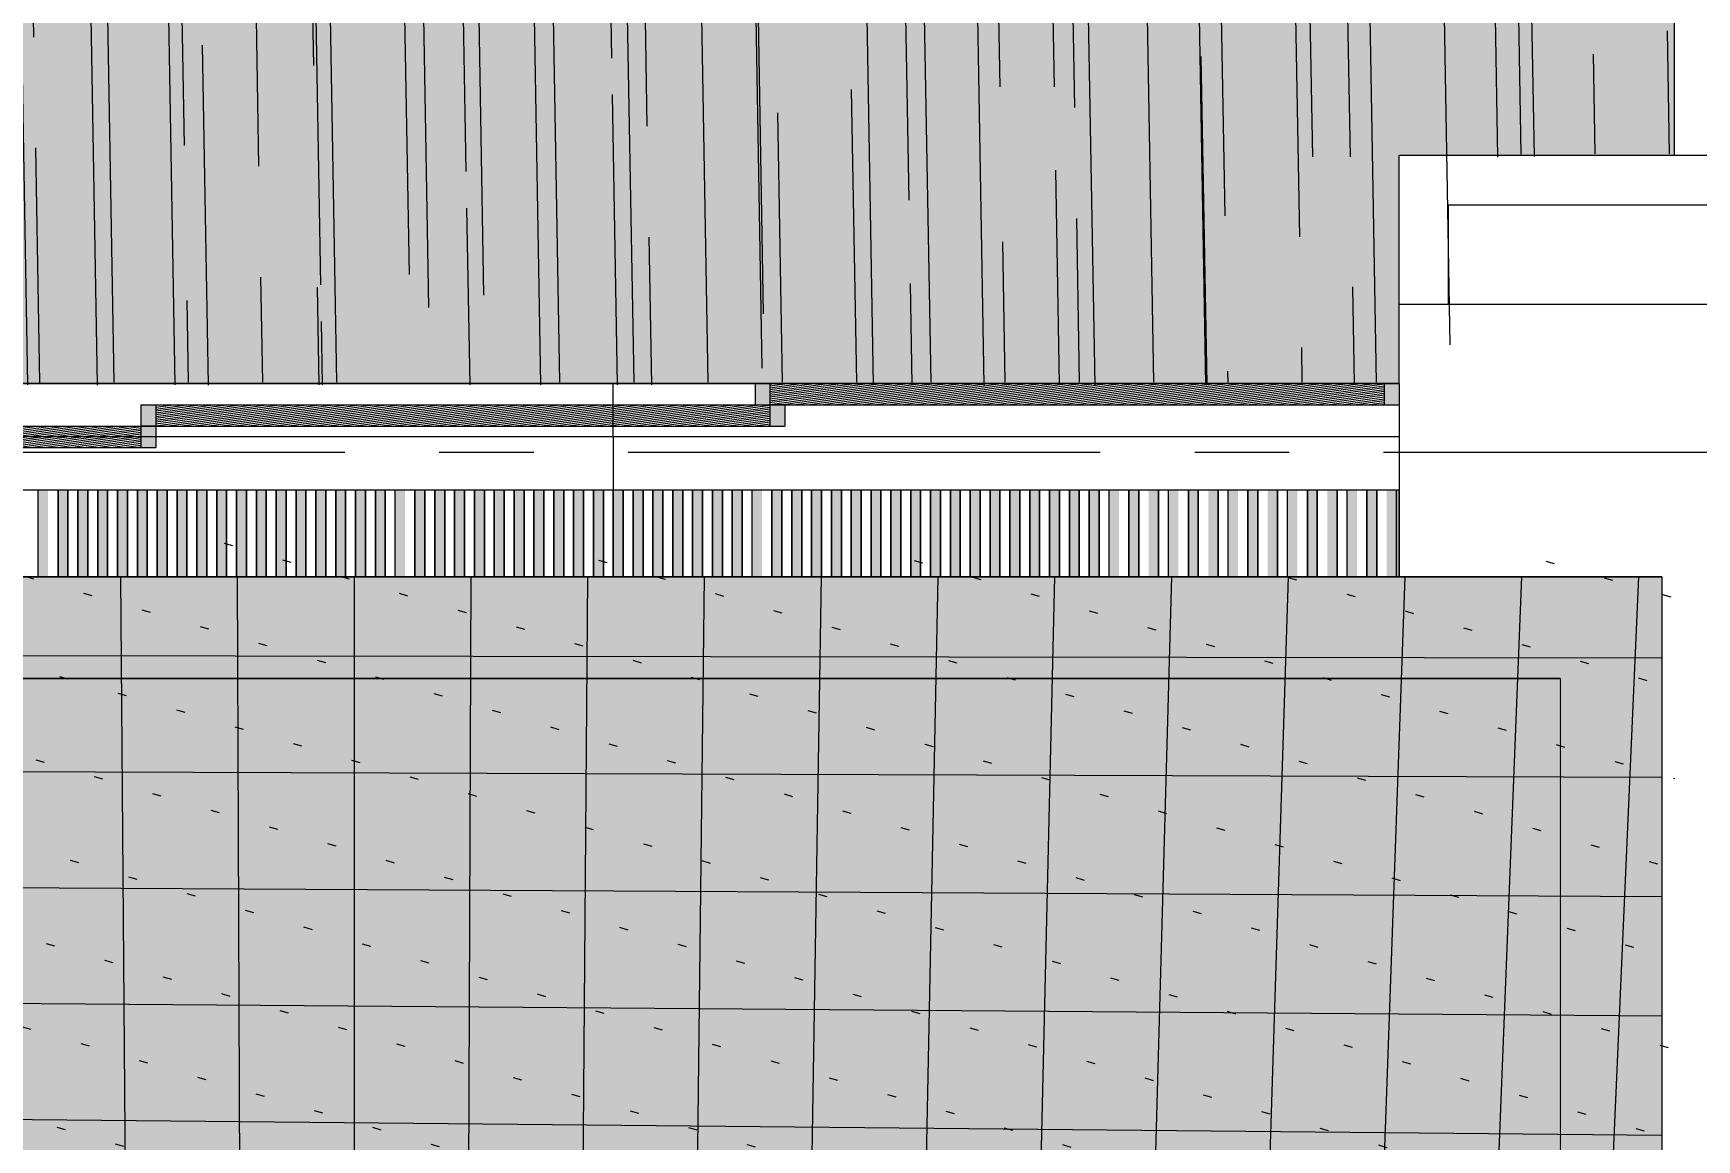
# Model space of a CAD drawing. Header units: millimetres. Extents: x 0 to 1313252738, y -131 to 560100888.
# Drawn here: x 1312633369 to 1312636725, y 559960335 to 559962567 of the extents above; entities that cross this region are included whole.
import ezdxf

# ---------------------------------------------------------------- set-up
doc = ezdxf.new("R2010")
doc.units = ezdxf.units.MM
doc.linetypes.add('CENTERX2', pattern=[101.60000000000001, 63.5, -12.7, 12.7, -12.7])
doc.layers.get('0').update_dxf_attribs({"lineweight": 0})
for name, color, linetype, lineweight in [('001通り芯', 6, 'CENTERX2', 0), ('003間仕切り', 7, 'Continuous', 13), ('004寸法', 7, 'Continuous', 0), ('005床材(石)', 7, 'Continuous', 0), ('009床', 7, 'Continuous', 5), ('グレーチング', 7, 'Continuous', 0), ('建具', 7, 'Continuous', 0), ('棚(木)', 7, 'Continuous', 0), ('石ベンチ', 7, 'Continuous', 13), ('石風呂', 7, 'Continuous', 13)]:
    doc.layers.add(name, color=color, linetype=linetype, lineweight=lineweight)
doc.styles.add('onnjuku', font='arial.ttf')
doc.dimstyles.new('onnjuku', dxfattribs={"dimtxt": 100, "dimasz": 30, "dimexe": 1.25, "dimexo": 0.625, "dimtad": 1, "dimdec": 0, "dimtxsty": 'onnjuku', "dimblk": 'DOT', "dimcen": 2.5, "dimadec": 0, "dimazin": 0, "dimtfac": 1, "dimtdec": 0, "dimtmove": 0, "dimatfit": 3, "dimfxl": 500, "dimfxlon": 1, "dimarcsym": 0})

# ---------------------------------------------------------------- blocks, each defined once
blk = doc.blocks.new('_Dot')
at = {"color": 0, "linetype": 'ByBlock', "lineweight": -2}
blk.add_line((-0.5, 0), (-1, 0), dxfattribs=at)
at = {"color": 0, "linetype": 'ByBlock', "const_width": 0.5}
blk.add_lwpolyline([(-0.25, 0, 1), (0.25, 0, 1)], format="xyb", close=True, dxfattribs=at)
blk = doc.blocks.new('*D195')
at = {"layer": '004寸法', "color": 0, "lineweight": -2, "transparency": 16777216}
for p, q in [((1312636449.219367, 559960049.7653688), (1312636449.219367, 559959548.5153688)), ((1312636654.219367, 559960049.7653688), (1312636654.219367, 559959548.5153688)), ((1312636479.219366, 559959549.7653687), (1312636624.219367, 559959549.7653687)), ((1312636654.219367, 559959549.7653687), (1312636908.866365, 559959549.7653687))]:
    blk.add_line(p, q, dxfattribs=at)
at = {"layer": 'Defpoints', "color": 0, "transparency": 16777216}
for p in [(1312636449.219367, 559961265.4688315), (1312636654.219367, 559961265.4688315), (1312636654.219367, 559959549.7653687)]:
    blk.add_point(p, dxfattribs=at)
at = {"layer": '004寸法', "color": 0, "lineweight": -2, "transparency": 16777216, "xscale": 30, "yscale": 30, "zscale": 30, "rotation": 180}
blk.add_blockref('_Dot', (1312636449.219367, 559959549.7653687), dxfattribs=at)
at = {"layer": '004寸法', "color": 0, "lineweight": -2, "transparency": 16777216, "xscale": 30, "yscale": 30, "zscale": 30}
blk.add_blockref('_Dot', (1312636654.219367, 559959549.7653687), dxfattribs=at)
at = {"layer": '004寸法', "color": 0, "transparency": 16777216, "insert": (1312636796.542866, 559959601.4476675), "char_height": 100, "attachment_point": 5, "style": 'onnjuku'}
blk.add_mtext('205', dxfattribs=at)

msp = doc.modelspace()

# ---------------------------------------------------------------- hatches: boundary and pattern name
at = {"layer": '005床材(石)', "true_color": 0x4a4a4a, "transparency": 33554597}
h = msp.add_hatch(color=251, dxfattribs=at)
h.dxf.hatch_style = 1
h.paths.add_polyline_path([(1312636654.219367, 559961470.4688315), (1312636654.219367, 559958640.4688315), (1312631379.219367, 559958640.4688315), (1312631379.219367, 559961470.4688367), (1312636124.219367, 559961470.4688367)])
h.paths.add_polyline_path([(1312636449.219367, 559961265.4688315), (1312631584.219367, 559961265.4688315), (1312631584.219367, 559958845.4688315), (1312636449.219367, 559958845.4688315), (1312636449.219367, 559959870.4688315), (1312636349.219367, 559959870.4688315), (1312636349.219367, 559960240.4688315), (1312636449.219367, 559960240.4688315)], flags=16)
at = {"layer": '005床材(石)', "true_color": 0x636466}
h = msp.add_hatch(dxfattribs=at)
h.set_pattern_fill('ACAD_ISO07W100', color=251, scale=35, angle=163.9999999999999)
h.set_pattern_definition([(163.9999999999999, (66041.64430975914, -90666.09952783585), (-48.23653726797494, -168.2207967892057), [17.49999999999998, -104.9999999999999])])
h.paths.add_polyline_path([(1312636654.219367, 559961470.4688315), (1312636654.219367, 559958640.4688315), (1312631379.219367, 559958640.4688315), (1312631379.219367, 559961470.4688367), (1312636124.219367, 559961470.4688367)])
at = {"layer": '005床材(石)'}
h = msp.add_hatch(color=8, dxfattribs=at)
h.dxf.hatch_style = 1
h.paths.add_polyline_path([(1312636654.219367, 559961470.4688315), (1312635939.21944, 559961470.4688315), (1312635939.21944, 559961470.4688061), (1312635939.21944, 559961470.4688061), (1312635579.219436, 559961470.468808), (1312635579.219436, 559961470.4688069), (1312635579.219435, 559961470.4688069), (1312635279.219432, 559961470.4688088), (1312635279.219432, 559961470.4688085), (1312635279.219432, 559961470.4688085), (1312634999.219429, 559961470.4688102), (1312634999.219429, 559961470.4688098), (1312634999.219429, 559961470.4688098), (1312634699.219425, 559961470.4688118), (1312634699.219425, 559961470.4688113), (1312634699.219425, 559961470.4688113), (1312634419.219422, 559961470.4688131), (1312634419.219422, 559961470.468813), (1312634419.219422, 559961470.468813), (1312634139.219419, 559961470.4688145), (1312634139.219419, 559961470.4688144), (1312634139.219418, 559961470.4688144), (1312633839.219415, 559961470.4688162), (1312633839.219415, 559961470.4688159), (1312633839.219415, 559961470.4688159), (1312633559.219412, 559961470.4688177), (1312633559.219412, 559961470.4688172), (1312633559.219412, 559961470.4688172), (1312633419.21941, 559961470.4688183), (1312633419.21941, 559961470.468818), (1312633419.21941, 559961470.468818), (1312633259.219408, 559961470.4688191), (1312633259.219408, 559961470.4688189), (1312633259.219408, 559961470.4688189), (1312633119.219406, 559961470.4688199), (1312633119.219406, 559961470.4688196), (1312633119.219406, 559961470.4688196), (1312632979.219405, 559961470.4688205), (1312632979.219405, 559961470.4688203), (1312632979.219405, 559961470.4688203), (1312632839.219403, 559961470.4688213), (1312632839.219403, 559961470.468821), (1312632839.219403, 559961470.468821), (1312632699.219401, 559961470.468822), (1312632699.219401, 559961470.4688216), (1312632699.219401, 559961470.4688216), (1312632539.2194, 559961470.4688228), (1312632539.2194, 559961470.4688225), (1312632539.219399, 559961470.4688225), (1312632399.219398, 559961470.4688237), (1312632399.219398, 559961470.4688232), (1312632399.219398, 559961470.4688232), (1312632259.219396, 559961470.4688243), (1312632259.219396, 559961470.468824), (1312632259.219396, 559961470.468824), (1312632119.219395, 559961470.4688252), (1312632119.219395, 559961470.4688247), (1312632119.219394, 559961470.4688247), (1312631979.219393, 559961470.4688259), (1312631979.219393, 559961470.4688253), (1312631979.219393, 559961470.4688253), (1312631819.219391, 559961470.4688271), (1312631819.219391, 559961470.4688263), (1312631819.219391, 559961470.4688263), (1312631679.219389, 559961470.4688281), (1312631679.219389, 559961470.468827), (1312631679.219389, 559961470.468827), (1312631539.219388, 559961470.4688292), (1312631539.219388, 559961470.4688277), (1312631539.219387, 559961470.4688277), (1312631519.219387, 559961470.4688281), (1312631519.219387, 559961470.4688278), (1312631519.219387, 559961470.4688278), (1312631399.219386, 559961470.4688312), (1312631399.219386, 559961470.4688284), (1312631399.219386, 559961470.4688284), (1312631379.219386, 559961470.4688315), (1312631379.219386, 559961470.4688284), (1312631379.219367, 559958640.4688315), (1312636654.219367, 559958640.4688315)], flags=17)
h.paths.add_polyline_path([(1312636654.219367, 559961470.4688315), (1312636124.219367, 559961470.4688315), (1312635939.21944, 559961470.4688315), (1312635939.21944, 559961470.4688061), (1312635939.21944, 559961470.4688061), (1312635579.219436, 559961470.468808), (1312635579.219436, 559961470.4688069), (1312635579.219435, 559961470.4688069), (1312635279.219432, 559961470.4688088), (1312635279.219432, 559961470.4688085), (1312635279.219432, 559961470.4688085), (1312634999.219429, 559961470.4688102), (1312634999.219429, 559961470.4688098), (1312634999.219429, 559961470.4688098), (1312634699.219425, 559961470.4688118), (1312634699.219425, 559961470.4688113), (1312634699.219425, 559961470.4688113), (1312634419.219422, 559961470.4688131), (1312634419.219422, 559961470.468813), (1312634419.219422, 559961470.468813), (1312634139.219419, 559961470.4688145), (1312634139.219419, 559961470.4688144), (1312634139.219418, 559961470.4688144), (1312633839.219415, 559961470.4688162), (1312633839.219415, 559961470.4688159), (1312633839.219415, 559961470.4688159), (1312633559.219412, 559961470.4688177), (1312633559.219412, 559961470.4688172), (1312633559.219412, 559961470.4688172), (1312633419.21941, 559961470.4688183), (1312633419.21941, 559961470.468818), (1312633419.21941, 559961470.468818), (1312633259.219408, 559961470.4688191), (1312633259.219408, 559961470.4688189), (1312633259.219408, 559961470.4688189), (1312633119.219406, 559961470.4688199), (1312633119.219406, 559961470.4688196), (1312633119.219406, 559961470.4688196), (1312632979.219405, 559961470.4688205), (1312632979.219405, 559961470.4688203), (1312632979.219405, 559961470.4688203), (1312632839.219403, 559961470.4688213), (1312632839.219403, 559961470.468821), (1312632839.219403, 559961470.468821), (1312632699.219401, 559961470.468822), (1312632699.219401, 559961470.4688216), (1312632699.219401, 559961470.4688216), (1312632539.2194, 559961470.4688228), (1312632539.2194, 559961470.4688225), (1312632539.219399, 559961470.4688225), (1312632399.219398, 559961470.4688237), (1312632399.219398, 559961470.4688232), (1312632399.219398, 559961470.4688232), (1312632259.219396, 559961470.4688243), (1312632259.219396, 559961470.468824), (1312632259.219396, 559961470.468824), (1312632119.219395, 559961470.4688252), (1312632119.219395, 559961470.4688247), (1312632119.219394, 559961470.4688247), (1312631979.219393, 559961470.4688259), (1312631979.219393, 559961470.4688253), (1312631979.219393, 559961470.4688253), (1312631819.219391, 559961470.4688271), (1312631819.219391, 559961470.4688263), (1312631819.219391, 559961470.4688263), (1312631679.219389, 559961470.4688281), (1312631679.219389, 559961470.468827), (1312631679.219389, 559961470.468827), (1312631539.219388, 559961470.4688292), (1312631539.219388, 559961470.4688277), (1312631539.219387, 559961470.4688277), (1312631519.219387, 559961470.4688281), (1312631519.219387, 559961470.4688278), (1312631519.219387, 559961470.4688278), (1312631399.219386, 559961470.4688312), (1312631399.219386, 559961470.4688284), (1312631399.219386, 559961470.4688284), (1312631379.219386, 559961470.4688315), (1312631379.219386, 559961470.4688286), (1312631379.219367, 559958640.4688315), (1312636654.219367, 559958640.4688315)], flags=17)
h.paths.add_polyline_path([(1312636449.219367, 559961265.4688315), (1312631584.219367, 559961265.4688315), (1312631584.219367, 559958845.4688315), (1312636449.219367, 559958845.4688315), (1312636449.219367, 559959870.4688315), (1312636349.219367, 559959870.4688315), (1312636349.219367, 559960240.4688315), (1312636449.219367, 559960240.4688315)], flags=0)
at = {"layer": '005床材(石)', "true_color": 0x636466, "transparency": 33554511}
h = msp.add_hatch(color=251, dxfattribs=at)
h.dxf.hatch_style = 1
h.paths.add_polyline_path([(1312636446.973752, 559961265.1525017), (1312631581.973752, 559961265.1525017), (1312631581.973752, 559958845.1525017), (1312636446.973752, 559958845.1525017), (1312636446.973752, 559959870.1525017), (1312636346.973752, 559959870.1525017), (1312636346.973752, 559960240.1525017), (1312636446.973752, 559960240.1525017)])
at = {"layer": '009床', "true_color": 0x8e5f01, "transparency": 33554687}
h = msp.add_hatch(dxfattribs=at)
h.set_pattern_fill('AR-RROOF', color=46, scale=8.799999999999997, angle=91)
h.set_pattern_definition([(90.99999999999993, (66041.64430975914, -90666.09952783585), (-232.0680729724521, 487.7681431201229), [3352.8, -447.0399999999998, 1117.6, -223.5199999999999]), (90.99999999999993, (65924.71305203893, -90370.81368620688), (-293.3353606855426, -228.6742361308824), [670.5599999999998, -73.76159999999999, 1341.12, -167.64]), (90.99999999999993, (65849.73076551755, -90557.67236702902), (-170.0205928819892, 1159.513331006857), [1788.159999999999, -312.928, 894.0799999999997, -223.5199999999999])])
h.paths.add_polyline_path([(1312636679.219367, 559965221.9688315), (1312629304.219367, 559965221.9688315), (1312629304.219367, 559962320.4688367), (1312629779.219367, 559962320.4688367), (1312629779.219367, 559962086.9688315), (1312629779.219367, 559961860.468834), (1312632951.719367, 559961860.468834), (1312634825.219367, 559961860.468834), (1312634825.219367, 559961860.4688367), (1312634855.219367, 559961860.4688367), (1312636124.219367, 559961860.4688367), (1312636124.219367, 559962320.4688315), (1312636679.219367, 559962320.4688315)])
at = {"layer": 'グレーチング', "true_color": 0x939598}
h = msp.add_hatch(color=252, dxfattribs=at)
h.dxf.hatch_style = 1
h.paths.add_polyline_path([(1312633399.21941, 559961645.4688182), (1312633379.21941, 559961645.4688182), (1312633379.21941, 559961470.4688182), (1312633399.21941, 559961470.4688182)])
h.paths.add_polyline_path([(1312633439.21941, 559961645.4688182), (1312633419.21941, 559961645.4688182), (1312633419.21941, 559961470.4688182), (1312633439.21941, 559961470.4688182)])
h.paths.add_polyline_path([(1312633479.219411, 559961645.468818), (1312633459.219411, 559961645.468818), (1312633459.219411, 559961470.4688182), (1312633479.21941, 559961470.4688182)])
h.paths.add_polyline_path([(1312633519.219411, 559961645.468818), (1312633499.219411, 559961645.468818), (1312633499.219411, 559961470.4688182), (1312633519.219411, 559961470.4688182)])
h.paths.add_polyline_path([(1312633559.219412, 559961645.468818), (1312633539.219411, 559961645.468818), (1312633539.219411, 559961470.4688182), (1312633559.219412, 559961470.4688182)])
h.paths.add_polyline_path([(1312633599.219412, 559961645.468818), (1312633579.219412, 559961645.468818), (1312633579.219412, 559961470.4688182), (1312633599.219412, 559961470.4688182)])
h.paths.add_polyline_path([(1312633639.219413, 559961645.4688178), (1312633619.219412, 559961645.4688178), (1312633619.219412, 559961470.4688182), (1312633639.219412, 559961470.4688182)])
h.paths.add_polyline_path([(1312633679.219413, 559961645.4688178), (1312633659.219413, 559961645.4688178), (1312633659.219413, 559961470.4688182), (1312633679.219413, 559961470.4688182)])
h.paths.add_polyline_path([(1312633719.219413, 559961645.4688178), (1312633699.219413, 559961645.4688178), (1312633699.219413, 559961470.4688182), (1312633719.219413, 559961470.4688182)])
h.paths.add_polyline_path([(1312633759.219414, 559961645.4688178), (1312633739.219414, 559961645.4688178), (1312633739.219414, 559961470.4688182), (1312633759.219414, 559961470.4688182)])
h.paths.add_polyline_path([(1312633799.219415, 559961645.4688178), (1312633779.219414, 559961645.4688178), (1312633779.219414, 559961470.4688182), (1312633799.219414, 559961470.4688182)])
h.paths.add_polyline_path([(1312633839.219415, 559961645.4688178), (1312633819.219415, 559961645.4688178), (1312633819.219415, 559961470.4688182), (1312633839.219415, 559961470.4688182)])
h.paths.add_polyline_path([(1312633879.219415, 559961645.4688178), (1312633859.219415, 559961645.4688178), (1312633859.219415, 559961470.4688182), (1312633879.219415, 559961470.4688182)])
h.paths.add_polyline_path([(1312633919.219416, 559961645.4688177), (1312633899.219416, 559961645.4688177), (1312633899.219416, 559961470.4688182), (1312633919.219416, 559961470.4688182)])
h.paths.add_polyline_path([(1312633959.219416, 559961645.4688177), (1312633939.219416, 559961645.4688177), (1312633939.219416, 559961470.4688182), (1312633959.219416, 559961470.4688182)])
h.paths.add_polyline_path([(1312633999.219417, 559961645.4688177), (1312633979.219417, 559961645.4688177), (1312633979.219416, 559961470.4688182), (1312633999.219417, 559961470.4688182)])
h.paths.add_polyline_path([(1312634039.219418, 559961645.4688177), (1312634019.219417, 559961645.4688177), (1312634019.219417, 559961470.4688182), (1312634039.219417, 559961470.4688182)])
h.paths.add_polyline_path([(1312634079.219418, 559961645.4688176), (1312634059.219418, 559961645.4688176), (1312634059.219418, 559961470.4688182), (1312634079.219417, 559961470.4688182)])
h = msp.add_hatch(color=252, dxfattribs=at)
h.dxf.hatch_style = 1
h.paths.add_polyline_path([(1312634119.219418, 559961645.4688145), (1312634099.219418, 559961645.4688145), (1312634099.219418, 559961470.4688145), (1312634119.219418, 559961470.4688145)])
h.paths.add_polyline_path([(1312634159.219419, 559961645.4688145), (1312634139.219419, 559961645.4688145), (1312634139.219418, 559961470.4688145), (1312634159.219419, 559961470.4688145)])
h.paths.add_polyline_path([(1312634199.219419, 559961645.4688144), (1312634179.219419, 559961645.4688144), (1312634179.219419, 559961470.4688145), (1312634199.219419, 559961470.4688145)])
h.paths.add_polyline_path([(1312634239.21942, 559961645.4688144), (1312634219.21942, 559961645.4688144), (1312634219.21942, 559961470.4688145), (1312634239.21942, 559961470.4688145)])
h.paths.add_polyline_path([(1312634279.21942, 559961645.4688144), (1312634259.21942, 559961645.4688144), (1312634259.21942, 559961470.4688145), (1312634279.21942, 559961470.4688145)])
h.paths.add_polyline_path([(1312634319.219421, 559961645.4688144), (1312634299.219421, 559961645.4688144), (1312634299.219421, 559961470.4688145), (1312634319.21942, 559961470.4688145)])
h.paths.add_polyline_path([(1312634359.219421, 559961645.4688141), (1312634339.219421, 559961645.4688141), (1312634339.219421, 559961470.4688145), (1312634359.219421, 559961470.4688145)])
h.paths.add_polyline_path([(1312634399.219422, 559961645.4688141), (1312634379.219421, 559961645.4688141), (1312634379.219421, 559961470.4688145), (1312634399.219422, 559961470.4688145)])
h.paths.add_polyline_path([(1312634439.219422, 559961645.4688141), (1312634419.219422, 559961645.4688141), (1312634419.219422, 559961470.4688145), (1312634439.219422, 559961470.4688145)])
h.paths.add_polyline_path([(1312634479.219423, 559961645.4688141), (1312634459.219422, 559961645.4688141), (1312634459.219422, 559961470.4688145), (1312634479.219422, 559961470.4688145)])
h.paths.add_polyline_path([(1312634519.219423, 559961645.4688141), (1312634499.219423, 559961645.4688141), (1312634499.219423, 559961470.4688145), (1312634519.219423, 559961470.4688145)])
h.paths.add_polyline_path([(1312634559.219423, 559961645.4688141), (1312634539.219423, 559961645.4688141), (1312634539.219423, 559961470.4688145), (1312634559.219423, 559961470.4688145)])
h.paths.add_polyline_path([(1312634599.219424, 559961645.4688141), (1312634579.219424, 559961645.4688141), (1312634579.219424, 559961470.4688145), (1312634599.219424, 559961470.4688145)])
h.paths.add_polyline_path([(1312634639.219425, 559961645.468814), (1312634619.219424, 559961645.468814), (1312634619.219424, 559961470.4688145), (1312634639.219424, 559961470.4688145)])
h.paths.add_polyline_path([(1312634679.219425, 559961645.468814), (1312634659.219425, 559961645.468814), (1312634659.219425, 559961470.4688145), (1312634679.219425, 559961470.4688145)])
h.paths.add_polyline_path([(1312634719.219426, 559961645.468814), (1312634699.219425, 559961645.468814), (1312634699.219425, 559961470.4688145), (1312634719.219425, 559961470.4688145)])
h.paths.add_polyline_path([(1312634759.219426, 559961645.468814), (1312634739.219426, 559961645.468814), (1312634739.219426, 559961470.4688145), (1312634759.219426, 559961470.4688145)])
h.paths.add_polyline_path([(1312634799.219426, 559961645.4688138), (1312634779.219426, 559961645.4688138), (1312634779.219426, 559961470.4688145), (1312634799.219426, 559961470.4688145)])
h = msp.add_hatch(color=252, dxfattribs=at)
h.dxf.hatch_style = 1
h.paths.add_polyline_path([(1312634839.219427, 559961645.4688107), (1312634819.219427, 559961645.4688107), (1312634819.219427, 559961470.4688107), (1312634839.219427, 559961470.4688107)])
h = msp.add_hatch(color=252, dxfattribs=at)
h.dxf.hatch_style = 1
h.paths.add_polyline_path([(1312634879.219428, 559961645.4688107), (1312634859.219427, 559961645.4688107), (1312634859.219427, 559961470.4688107), (1312634879.219427, 559961470.4688107)])
h = msp.add_hatch(color=252, dxfattribs=at)
h.dxf.hatch_style = 1
h.paths.add_polyline_path([(1312634919.219428, 559961645.4688107), (1312634899.219428, 559961645.4688107), (1312634899.219428, 559961470.4688107), (1312634919.219427, 559961470.4688107)])
h = msp.add_hatch(color=252, dxfattribs=at)
h.dxf.hatch_style = 1
h.paths.add_polyline_path([(1312634959.219428, 559961645.4688107), (1312634939.219428, 559961645.4688107), (1312634939.219428, 559961470.4688107), (1312634959.219428, 559961470.4688107)])
h = msp.add_hatch(color=252, dxfattribs=at)
h.dxf.hatch_style = 1
h.paths.add_polyline_path([(1312634999.219429, 559961645.4688107), (1312634979.219429, 559961645.4688107), (1312634979.219429, 559961470.4688107), (1312634999.219429, 559961470.4688107)])
h = msp.add_hatch(color=252, dxfattribs=at)
h.dxf.hatch_style = 1
h.paths.add_polyline_path([(1312635039.219429, 559961645.4688107), (1312635019.219429, 559961645.4688107), (1312635019.219429, 559961470.4688107), (1312635039.219429, 559961470.4688107)])
h = msp.add_hatch(color=252, dxfattribs=at)
h.dxf.hatch_style = 1
h.paths.add_polyline_path([(1312635079.21943, 559961645.4688106), (1312635059.21943, 559961645.4688106), (1312635059.21943, 559961470.4688107), (1312635079.21943, 559961470.4688107)])
h = msp.add_hatch(color=252, dxfattribs=at)
h.dxf.hatch_style = 1
h.paths.add_polyline_path([(1312635119.21943, 559961645.4688106), (1312635099.21943, 559961645.4688106), (1312635099.21943, 559961470.4688107), (1312635119.21943, 559961470.4688107)])
h = msp.add_hatch(color=252, dxfattribs=at)
h.dxf.hatch_style = 1
h.paths.add_polyline_path([(1312635159.219431, 559961645.4688106), (1312635139.219431, 559961645.4688106), (1312635139.21943, 559961470.4688107), (1312635159.21943, 559961470.4688107)])
h = msp.add_hatch(color=252, dxfattribs=at)
h.dxf.hatch_style = 1
h.paths.add_polyline_path([(1312635199.219431, 559961645.4688103), (1312635179.219431, 559961645.4688106), (1312635179.219431, 559961470.4688107), (1312635199.219431, 559961470.4688107)])
h = msp.add_hatch(color=252, dxfattribs=at)
h.dxf.hatch_style = 1
h.paths.add_polyline_path([(1312635239.219432, 559961645.4688103), (1312635219.219431, 559961645.4688103), (1312635219.219431, 559961470.4688107), (1312635239.219432, 559961470.4688107)])
h = msp.add_hatch(color=252, dxfattribs=at)
h.dxf.hatch_style = 1
h.paths.add_polyline_path([(1312635279.219432, 559961645.4688103), (1312635259.219432, 559961645.4688103), (1312635259.219432, 559961470.4688107), (1312635279.219432, 559961470.4688107)])
h = msp.add_hatch(color=252, dxfattribs=at)
h.dxf.hatch_style = 1
h.paths.add_polyline_path([(1312635319.219433, 559961645.4688103), (1312635299.219432, 559961645.4688103), (1312635299.219432, 559961470.4688107), (1312635319.219432, 559961470.4688107)])
h = msp.add_hatch(color=252, dxfattribs=at)
h.dxf.hatch_style = 1
h.paths.add_polyline_path([(1312635359.219433, 559961645.4688103), (1312635339.219433, 559961645.4688103), (1312635339.219433, 559961470.4688107), (1312635359.219433, 559961470.4688107)])
h = msp.add_hatch(color=252, dxfattribs=at)
h.dxf.hatch_style = 1
h.paths.add_polyline_path([(1312635399.219433, 559961645.4688103), (1312635379.219433, 559961645.4688103), (1312635379.219433, 559961470.4688107), (1312635399.219433, 559961470.4688107)])
h = msp.add_hatch(color=252, dxfattribs=at)
h.dxf.hatch_style = 1
h.paths.add_polyline_path([(1312635439.219434, 559961645.4688103), (1312635419.219434, 559961645.4688103), (1312635419.219434, 559961470.4688107), (1312635439.219434, 559961470.4688107)])
h = msp.add_hatch(color=252, dxfattribs=at)
h.dxf.hatch_style = 1
h.paths.add_polyline_path([(1312635479.219435, 559961645.4688103), (1312635459.219434, 559961645.4688103), (1312635459.219434, 559961470.4688107), (1312635479.219434, 559961470.4688107)])
h = msp.add_hatch(color=252, dxfattribs=at)
h.dxf.hatch_style = 1
h.paths.add_polyline_path([(1312635519.219435, 559961645.4688102), (1312635499.219435, 559961645.4688102), (1312635499.219435, 559961470.4688107), (1312635519.219435, 559961470.4688107)])
h = msp.add_hatch(color=252, dxfattribs=at)
h.dxf.hatch_style = 1
h.paths.add_polyline_path([(1312635559.219436, 559961645.4688071), (1312635539.219435, 559961645.4688071), (1312635539.219435, 559961470.4688071), (1312635559.219436, 559961470.4688071)])
h = msp.add_hatch(color=252, dxfattribs=at)
h.dxf.hatch_style = 1
h.paths.add_polyline_path([(1312635599.219436, 559961645.4688071), (1312635579.219436, 559961645.4688071), (1312635579.219435, 559961470.4688071), (1312635599.219436, 559961470.4688071)])
h = msp.add_hatch(color=252, dxfattribs=at)
h.dxf.hatch_style = 1
h.paths.add_polyline_path([(1312635639.219436, 559961645.4688069), (1312635619.219436, 559961645.4688069), (1312635619.219436, 559961470.4688071), (1312635639.219436, 559961470.4688071)])
h = msp.add_hatch(color=252, dxfattribs=at)
h.dxf.hatch_style = 1
h.paths.add_polyline_path([(1312635679.219437, 559961645.4688318), (1312635659.219437, 559961645.4688318), (1312635659.219437, 559961470.4688318), (1312635679.219437, 559961470.4688318)])
h = msp.add_hatch(color=252, dxfattribs=at)
h.dxf.hatch_style = 1
h.paths.add_polyline_path([(1312635719.219438, 559961645.4688318), (1312635699.219437, 559961645.4688318), (1312635699.219437, 559961470.4688318), (1312635719.219437, 559961470.4688318)])
h = msp.add_hatch(color=252, dxfattribs=at)
h.dxf.hatch_style = 1
h.paths.add_polyline_path([(1312635759.219438, 559961645.4688317), (1312635739.219438, 559961645.4688317), (1312635739.219438, 559961470.4688318), (1312635759.219438, 559961470.4688318)])
h = msp.add_hatch(color=252, dxfattribs=at)
h.dxf.hatch_style = 1
h.paths.add_polyline_path([(1312635799.219439, 559961645.4688069), (1312635779.219439, 559961645.4688069), (1312635779.219439, 559961470.4688069), (1312635799.219439, 559961470.4688069)])
h = msp.add_hatch(color=252, dxfattribs=at)
h.dxf.hatch_style = 1
h.paths.add_polyline_path([(1312635839.219439, 559961645.4688069), (1312635819.219439, 559961645.4688069), (1312635819.219439, 559961470.4688069), (1312635839.219439, 559961470.4688069)])
h = msp.add_hatch(color=252, dxfattribs=at)
h.dxf.hatch_style = 1
h.paths.add_polyline_path([(1312635879.219439, 559961645.4688066), (1312635859.219439, 559961645.4688066), (1312635859.219439, 559961470.4688069), (1312635879.219439, 559961470.4688069)])
h = msp.add_hatch(color=252, dxfattribs=at)
h.dxf.hatch_style = 1
h.paths.add_polyline_path([(1312635919.21944, 559961645.4688061), (1312635899.21944, 559961645.4688061), (1312635899.21944, 559961470.4688061), (1312635919.21944, 559961470.4688061)])
h = msp.add_hatch(color=252, dxfattribs=at)
h.dxf.hatch_style = 1
h.paths.add_polyline_path([(1312635959.219441, 559961645.4688061), (1312635939.21944, 559961645.4688061), (1312635939.21944, 559961470.4688061), (1312635959.21944, 559961470.4688061)])
h = msp.add_hatch(color=252, dxfattribs=at)
h.dxf.hatch_style = 1
h.paths.add_polyline_path([(1312635999.219441, 559961645.4688061), (1312635979.219441, 559961645.4688061), (1312635979.219441, 559961470.4688061), (1312635999.219441, 559961470.4688061)])
h = msp.add_hatch(color=252, dxfattribs=at)
h.dxf.hatch_style = 1
h.paths.add_polyline_path([(1312636039.219442, 559961645.4688315), (1312636019.219441, 559961645.4688315), (1312636019.219441, 559961470.4688315), (1312636039.219442, 559961470.4688315)])
h = msp.add_hatch(color=252, dxfattribs=at)
h.dxf.hatch_style = 1
h.paths.add_polyline_path([(1312636079.219442, 559961645.4688315), (1312636059.219442, 559961645.4688315), (1312636059.219441, 559961470.4688315), (1312636079.219442, 559961470.4688315)])
h = msp.add_hatch(color=252, dxfattribs=at)
h.dxf.hatch_style = 1
h.paths.add_polyline_path([(1312636119.219442, 559961645.4688313), (1312636099.219442, 559961645.4688313), (1312636099.219442, 559961470.4688315), (1312636119.219442, 559961470.4688315)])
at = {"layer": '建具', "true_color": 0x636466}
h = msp.add_hatch(color=251, dxfattribs=at)
h.dxf.hatch_style = 1
h.paths.add_polyline_path([(1312634855.219367, 559961860.4688367), (1312634825.219367, 559961860.4688367), (1312634825.219367, 559961817.4688367), (1312634855.219367, 559961817.4688367)])
at = {"layer": '建具', "true_color": 0x7aafdf}
h = msp.add_hatch(dxfattribs=at)
h.set_pattern_fill('ANSI31', color=143, scale=3.5, angle=163.9999999999999)
h.set_pattern_definition([(209, (101452.3923568726, -86107.21962285043), (5.387446904987415, -9.719211495586537), [])])
h.paths.add_polyline_path([(1312636094.219367, 559961860.4688367), (1312634855.219367, 559961860.4688367), (1312634855.219367, 559961817.4688367), (1312636094.219367, 559961817.4688367)])
at = {"layer": '建具', "true_color": 0x636466}
h = msp.add_hatch(color=251, dxfattribs=at)
h.dxf.hatch_style = 1
h.paths.add_polyline_path([(1312636124.219367, 559961860.4688367), (1312636094.219367, 559961860.4688367), (1312636094.219367, 559961817.4688367), (1312636124.219367, 559961817.4688367)])
h = msp.add_hatch(color=251, dxfattribs=at)
h.dxf.hatch_style = 1
h.paths.add_polyline_path([(1312633616.219367, 559961817.4688367), (1312633586.219367, 559961817.4688367), (1312633586.219367, 559961774.4688367), (1312633616.219367, 559961774.4688367)])
at = {"layer": '建具', "true_color": 0x7aafdf}
h = msp.add_hatch(dxfattribs=at)
h.set_pattern_fill('ANSI31', color=143, scale=3.5, angle=163.9999999999999)
h.set_pattern_definition([(209, (100213.3923568725, -86150.2196228504), (5.387446904987415, -9.719211495586537), [])])
h.paths.add_polyline_path([(1312634855.219367, 559961817.4688367), (1312633616.219367, 559961817.4688367), (1312633616.219367, 559961774.4688367), (1312634855.219367, 559961774.4688367)])
at = {"layer": '建具', "true_color": 0x636466}
h = msp.add_hatch(color=251, dxfattribs=at)
h.dxf.hatch_style = 1
h.paths.add_polyline_path([(1312634885.219367, 559961817.4688367), (1312634855.219367, 559961817.4688367), (1312634855.219367, 559961774.4688367), (1312634885.219367, 559961774.4688367)])
at = {"layer": '建具', "true_color": 0x7aafdf}
h = msp.add_hatch(dxfattribs=at)
h.set_pattern_fill('ANSI31', color=143, scale=3.5, angle=163.9999999999999)
h.set_pattern_definition([(209, (98944.39235687256, -86193.21962285043), (5.387446904987415, -9.719211495586537), [])])
h.paths.add_polyline_path([(1312633586.219367, 559961774.4688367), (1312632347.219367, 559961774.4688367), (1312632347.219367, 559961731.4688367), (1312633586.219367, 559961731.4688367)])
at = {"layer": '建具', "true_color": 0x636466}
h = msp.add_hatch(color=251, dxfattribs=at)
h.dxf.hatch_style = 1
h.paths.add_polyline_path([(1312633616.219367, 559961774.4688367), (1312633586.219367, 559961774.4688367), (1312633586.219367, 559961731.4688367), (1312633616.219367, 559961731.4688367)])
at = {"layer": '棚(木)', "true_color": 0xe6c6a8, "transparency": 33554556}
h = msp.add_hatch(color=9, dxfattribs=at)
h.dxf.hatch_style = 1
h.paths.add_polyline_path([(1312636679.219367, 559965221.9688315), (1312629304.219367, 559965221.9688315), (1312629304.219367, 559962320.4688367), (1312629779.219367, 559962320.4688367), (1312629779.219367, 559962086.9688315), (1312629779.219367, 559961860.468834), (1312632951.719367, 559961860.468834), (1312634825.219367, 559961860.468834), (1312634825.219367, 559961860.4688367), (1312634855.219367, 559961860.4688367), (1312636124.219367, 559961860.4688367), (1312636124.219367, 559962320.4688315), (1312636679.219367, 559962320.4688315)])
h.paths.add_polyline_path([(1312629304.219367, 559965221.9688315), (1312629204.219367, 559965221.9688315), (1312629204.219367, 559962320.4688367), (1312629304.219367, 559962320.4688367)])
at = {"layer": '石ベンチ', "true_color": 0x636466}
h = msp.add_hatch(dxfattribs=at)
h.set_pattern_fill('ANSI37', color=251, scale=72, angle=135)
h.set_pattern_definition([(180, (66041.64430975914, -90666.09952783585), (-1.42e-14, -228.6), []), (270, (66041.64430975914, -90666.09952783585), (228.6, -4.26e-14), [])])
h.paths.add_polyline_path([(1312636654.219367, 559961470.4688315), (1312636654.219367, 559958640.4688315), (1312631379.219367, 559958640.4688315), (1312631379.219367, 559961470.4688315)])

# ---------------------------------------------------------------- linework, layer by layer
at = {"layer": '001通り芯', "ltscale": 15}
msp.add_line((1312620853.115543, 559961721.9688315), (1312650053.1229, 559961721.9688315), dxfattribs=at)
at = {"layer": '003間仕切り'}
for p, q in [((1312636679.219367, 559967021.9688315), (1312636679.219367, 559962320.4688315)), ((1312636124.219367, 559961860.4688315), (1312636124.219367, 559962320.4688315)), ((1312636124.219367, 559962320.4688315), (1312636754.219367, 559962320.4688315)), ((1312636224.219367, 559962020.4688315), (1312636224.219367, 559962220.4688315)), ((1312636224.219367, 559962220.4688315), (1312636754.219367, 559962220.4688315)), ((1312636124.219367, 559962020.4688315), (1312636754.219367, 559962020.4688315)), ((1312636124.219367, 559961860.4688315), (1312629779.219367, 559961860.4688367)), ((1312636124.219367, 559961860.4688315), (1312636124.219367, 559961645.4688315)), ((1312636124.219367, 559961752.9688315), (1312629779.219367, 559961752.9688367)), ((1312636124.219367, 559961645.4688315), (1312636124.219367, 559961470.4688315)), ((1312636124.219367, 559961470.4688315), (1312636654.219367, 559961470.4688315)), ((1312636654.219367, 559961470.4688315), (1312636654.219367, 559953486.9688315)), ((1312636654.219367, 559961470.4688315), (1312636654.219367, 559956245.4688315)), ((1312636449.219367, 559961265.4688315), (1312636449.219367, 559960240.4688315))]:
    msp.add_line(p, q, dxfattribs=at)
at = {"layer": '005床材(石)'}
msp.add_lwpolyline([(1312631379.219367, 559961470.4688315), (1312636654.219367, 559961470.4688315), (1312636654.219367, 559958640.4688315), (1312631379.219367, 559958640.4688315)], close=True, dxfattribs=at)
msp.add_lwpolyline([(1312631379.219367, 559961470.4688315), (1312636654.219367, 559961470.4688315), (1312636654.219367, 559958640.4688315), (1312631379.219367, 559958640.4688315)], close=True, dxfattribs=at)
msp.add_lwpolyline([(1312636449.219367, 559959870.4688315), (1312636449.219367, 559958845.4688315), (1312631584.219367, 559958845.4688315), (1312631584.219367, 559961265.4688315), (1312636449.219367, 559961265.4688315), (1312636449.219367, 559960240.4688315)], dxfattribs=at)
at = {"layer": 'グレーチング'}
for p, q in [((1312636124.219367, 559961645.4688315), (1312629779.219367, 559961645.4688367)), ((1312633379.219409, 559961470.4688183), (1312633379.21941, 559961645.4688182)), ((1312633419.21941, 559961470.4688182), (1312633419.21941, 559961645.468818)), ((1312633419.21941, 559961645.468818), (1312633419.21941, 559961470.468818)), ((1312633419.21941, 559961470.468818), (1312633419.21941, 559961645.4688178)), ((1312633439.21941, 559961470.468818), (1312633439.21941, 559961645.4688178)), ((1312633439.21941, 559961645.4688178), (1312633439.21941, 559961470.4688178)), ((1312633459.21941, 559961470.4688178), (1312633459.219411, 559961645.4688178)), ((1312633459.219411, 559961645.4688178), (1312633459.219411, 559961470.4688178)), ((1312633479.21941, 559961470.4688178), (1312633479.219411, 559961645.4688177)), ((1312633479.219411, 559961645.4688177), (1312633479.219411, 559961470.4688177)), ((1312633499.219411, 559961470.4688177), (1312633499.219411, 559961645.4688176)), ((1312633499.219411, 559961645.4688176), (1312633499.219411, 559961470.4688176)), ((1312633519.219411, 559961470.4688176), (1312633519.219411, 559961645.4688175)), ((1312633519.219411, 559961645.4688175), (1312633519.219411, 559961470.4688175)), ((1312633539.219411, 559961470.4688175), (1312633539.219411, 559961645.4688172)), ((1312633539.219411, 559961645.4688175), (1312633539.219411, 559961470.4688175)), ((1312633539.219411, 559961645.4688172), (1312633539.219411, 559961470.4688172)), ((1312633559.219412, 559961470.4688175), (1312633559.219412, 559961645.4688172)), ((1312633559.219412, 559961645.4688172), (1312633559.219412, 559961470.4688172)), ((1312633559.219412, 559961470.4688172), (1312633559.219412, 559961645.4688172)), ((1312633579.219412, 559961470.4688172), (1312633579.219412, 559961645.4688172)), ((1312633579.219412, 559961645.4688172), (1312633579.219412, 559961470.4688172)), ((1312633599.219412, 559961470.4688172), (1312633599.219412, 559961645.4688171)), ((1312633599.219412, 559961645.4688171), (1312633599.219412, 559961470.4688171)), ((1312633619.219412, 559961470.4688171), (1312633619.219412, 559961645.4688169)), ((1312633619.219412, 559961645.4688169), (1312633619.219412, 559961470.4688169)), ((1312633639.219412, 559961470.4688169), (1312633639.219413, 559961645.4688169)), ((1312633639.219413, 559961645.4688169), (1312633639.219413, 559961470.4688169)), ((1312633659.219413, 559961470.4688169), (1312633659.219413, 559961645.4688168)), ((1312633659.219413, 559961645.4688168), (1312633659.219413, 559961470.4688168)), ((1312633679.219413, 559961470.4688168), (1312633679.219413, 559961645.4688166)), ((1312633679.219413, 559961645.4688168), (1312633679.219413, 559961470.4688168)), ((1312633679.219413, 559961645.4688166), (1312633679.219413, 559961470.4688166)), ((1312633699.219413, 559961470.4688168), (1312633699.219413, 559961645.4688166)), ((1312633699.219413, 559961645.4688166), (1312633699.219413, 559961470.4688166)), ((1312633699.219413, 559961470.4688166), (1312633699.219413, 559961645.4688165)), ((1312633719.219413, 559961470.4688166), (1312633719.219413, 559961645.4688165)), ((1312633719.219413, 559961645.4688165), (1312633719.219413, 559961470.4688165)), ((1312633739.219414, 559961470.4688165), (1312633739.219414, 559961645.4688163)), ((1312633739.219414, 559961645.4688163), (1312633739.219414, 559961470.4688163)), ((1312633759.219414, 559961470.4688163), (1312633759.219414, 559961645.4688162)), ((1312633759.219414, 559961645.4688162), (1312633759.219414, 559961470.4688162)), ((1312633779.219414, 559961470.4688162), (1312633779.219414, 559961645.4688162)), ((1312633779.219414, 559961645.4688162), (1312633779.219414, 559961470.4688162)), ((1312633799.219414, 559961470.4688162), (1312633799.219415, 559961645.468816)), ((1312633799.219415, 559961645.468816), (1312633799.219415, 559961470.468816)), ((1312633819.219415, 559961470.468816), (1312633819.219415, 559961645.4688159)), ((1312633819.219415, 559961645.468816), (1312633819.219415, 559961470.468816)), ((1312633819.219415, 559961645.4688159), (1312633819.219415, 559961470.4688159)), ((1312633839.219415, 559961470.468816), (1312633839.219415, 559961645.4688159)), ((1312633839.219415, 559961645.4688159), (1312633839.219415, 559961470.4688159)), ((1312633839.219415, 559961470.4688159), (1312633839.219415, 559961645.4688158)), ((1312633859.219415, 559961470.4688159), (1312633859.219415, 559961645.4688158)), ((1312633859.219415, 559961645.4688158), (1312633859.219415, 559961470.4688158)), ((1312633879.219415, 559961470.4688158), (1312633879.219415, 559961645.4688157)), ((1312633879.219415, 559961645.4688157), (1312633879.219415, 559961470.4688157)), ((1312633899.219415, 559961470.4688157), (1312633899.219416, 559961645.4688156)), ((1312633899.219416, 559961645.4688156), (1312633899.219416, 559961470.4688156)), ((1312633919.219416, 559961470.4688156), (1312633919.219416, 559961645.4688153)), ((1312633919.219416, 559961645.4688153), (1312633919.219416, 559961470.4688153)), ((1312633939.219416, 559961470.4688153), (1312633939.219416, 559961645.4688153)), ((1312633939.219416, 559961645.4688153), (1312633939.219416, 559961470.4688153)), ((1312633959.219416, 559961470.4688153), (1312633959.219416, 559961645.4688152)), ((1312633959.219416, 559961645.4688153), (1312633959.219416, 559961470.4688153)), ((1312633959.219416, 559961645.4688152), (1312633959.219416, 559961470.4688152)), ((1312633979.219416, 559961470.4688153), (1312633979.219417, 559961645.4688152)), ((1312633979.219417, 559961645.4688152), (1312633979.219417, 559961470.4688152)), ((1312633979.219416, 559961470.4688152), (1312633979.219417, 559961645.4688151)), ((1312633999.219417, 559961470.4688152), (1312633999.219417, 559961645.4688151)), ((1312633999.219417, 559961645.4688151), (1312633999.219417, 559961470.4688151)), ((1312634019.219417, 559961470.4688151), (1312634019.219417, 559961645.4688148)), ((1312634019.219417, 559961645.4688148), (1312634019.219417, 559961470.4688148)), ((1312634039.219417, 559961470.4688148), (1312634039.219418, 559961645.4688148)), ((1312634039.219418, 559961645.4688148), (1312634039.219418, 559961470.4688148)), ((1312634059.219417, 559961470.4688148), (1312634059.219418, 559961645.4688146)), ((1312634059.219418, 559961645.4688146), (1312634059.219418, 559961470.4688146)), ((1312634079.219417, 559961470.4688146), (1312634079.219418, 559961645.4688145)), ((1312634079.219418, 559961645.4688145), (1312634079.219418, 559961470.4688145)), ((1312634099.219418, 559961470.4688145), (1312634099.219418, 559961645.4688145)), ((1312634139.219418, 559961470.4688145), (1312634139.219419, 559961645.4688144)), ((1312634139.219419, 559961645.4688144), (1312634139.219419, 559961470.4688144)), ((1312634139.219418, 559961470.4688144), (1312634139.219419, 559961645.4688141)), ((1312634159.219419, 559961470.4688144), (1312634159.219419, 559961645.4688141)), ((1312634159.219419, 559961645.4688141), (1312634159.219419, 559961470.4688141)), ((1312634179.219419, 559961470.4688141), (1312634179.219419, 559961645.4688141)), ((1312634179.219419, 559961645.4688141), (1312634179.219419, 559961470.4688141)), ((1312634199.219419, 559961470.4688141), (1312634199.219419, 559961645.468814)), ((1312634199.219419, 559961645.468814), (1312634199.219419, 559961470.468814)), ((1312634219.219419, 559961470.468814), (1312634219.21942, 559961645.4688138)), ((1312634219.21942, 559961645.4688138), (1312634219.21942, 559961470.4688138)), ((1312634239.21942, 559961470.4688138), (1312634239.21942, 559961645.4688137)), ((1312634239.21942, 559961645.4688137), (1312634239.21942, 559961470.4688137)), ((1312634259.21942, 559961470.4688137), (1312634259.21942, 559961645.4688137)), ((1312634259.21942, 559961645.4688137), (1312634259.21942, 559961470.4688137)), ((1312634259.21942, 559961645.4688137), (1312634259.21942, 559961470.4688137)), ((1312634279.21942, 559961470.4688137), (1312634279.21942, 559961645.4688137)), ((1312634279.21942, 559961645.4688137), (1312634279.21942, 559961470.4688137)), ((1312634279.21942, 559961470.4688137), (1312634279.21942, 559961645.4688134)), ((1312634299.21942, 559961470.4688137), (1312634299.219421, 559961645.4688134)), ((1312634299.219421, 559961645.4688134), (1312634299.219421, 559961470.4688134)), ((1312634319.21942, 559961470.4688134), (1312634319.219421, 559961645.4688134)), ((1312634319.219421, 559961645.4688134), (1312634319.219421, 559961470.4688134)), ((1312634339.219421, 559961470.4688134), (1312634339.219421, 559961645.4688133)), ((1312634339.219421, 559961645.4688133), (1312634339.219421, 559961470.4688133)), ((1312634359.219421, 559961470.4688133), (1312634359.219421, 559961645.4688131)), ((1312634359.219421, 559961645.4688131), (1312634359.219421, 559961470.4688131)), ((1312634379.219421, 559961470.4688131), (1312634379.219421, 559961645.468813)), ((1312634379.219421, 559961645.468813), (1312634379.219421, 559961470.468813)), ((1312634399.219422, 559961470.468813), (1312634399.219422, 559961645.468813)), ((1312634399.219422, 559961645.468813), (1312634399.219422, 559961470.468813)), ((1312634399.219422, 559961645.468813), (1312634399.219422, 559961470.468813)), ((1312634419.219422, 559961470.468813), (1312634419.219422, 559961645.468813)), ((1312634419.219422, 559961645.468813), (1312634419.219422, 559961470.468813)), ((1312634419.219422, 559961470.468813), (1312634419.219422, 559961645.4688128)), ((1312634439.219422, 559961470.468813), (1312634439.219422, 559961645.4688128)), ((1312634439.219422, 559961645.4688128), (1312634439.219422, 559961470.4688128)), ((1312634459.219422, 559961470.4688128), (1312634459.219422, 559961645.4688127)), ((1312634459.219422, 559961645.4688127), (1312634459.219422, 559961470.4688127)), ((1312634479.219422, 559961470.4688127), (1312634479.219423, 559961645.4688125)), ((1312634479.219423, 559961645.4688125), (1312634479.219423, 559961470.4688126)), ((1312634499.219423, 559961470.4688126), (1312634499.219423, 559961645.4688123)), ((1312634499.219423, 559961645.4688123), (1312634499.219423, 559961470.4688123)), ((1312634519.219423, 559961470.4688123), (1312634519.219423, 559961645.4688123)), ((1312634519.219423, 559961645.4688123), (1312634519.219423, 559961470.4688123)), ((1312634539.219423, 559961470.4688123), (1312634539.219423, 559961645.4688121)), ((1312634539.219423, 559961645.4688123), (1312634539.219423, 559961470.4688123)), ((1312634539.219423, 559961645.4688121), (1312634539.219423, 559961470.4688121)), ((1312634559.219423, 559961470.4688123), (1312634559.219423, 559961645.4688121)), ((1312634559.219423, 559961645.4688121), (1312634559.219423, 559961470.4688121)), ((1312634559.219423, 559961470.4688121), (1312634559.219423, 559961645.4688121)), ((1312634579.219424, 559961470.4688121), (1312634579.219424, 559961645.4688121)), ((1312634579.219424, 559961645.4688121), (1312634579.219424, 559961470.4688121)), ((1312634599.219424, 559961470.4688121), (1312634599.219424, 559961645.468812)), ((1312634599.219424, 559961645.468812), (1312634599.219424, 559961470.468812)), ((1312634619.219424, 559961470.468812), (1312634619.219424, 559961645.4688119)), ((1312634619.219424, 559961645.4688119), (1312634619.219424, 559961470.4688119)), ((1312634639.219424, 559961470.4688119), (1312634639.219425, 559961645.4688118)), ((1312634639.219425, 559961645.4688118), (1312634639.219425, 559961470.4688118)), ((1312634659.219425, 559961470.4688118), (1312634659.219425, 559961645.4688116)), ((1312634659.219425, 559961645.4688116), (1312634659.219425, 559961470.4688116)), ((1312634679.219425, 559961470.4688116), (1312634679.219425, 559961645.4688113)), ((1312634679.219425, 559961645.4688116), (1312634679.219425, 559961470.4688116)), ((1312634679.219425, 559961645.4688113), (1312634679.219425, 559961470.4688113)), ((1312634699.219425, 559961470.4688116), (1312634699.219425, 559961645.4688113)), ((1312634699.219425, 559961645.4688113), (1312634699.219425, 559961470.4688113)), ((1312634699.219425, 559961470.4688113), (1312634699.219425, 559961645.4688113)), ((1312634719.219425, 559961470.4688113), (1312634719.219426, 559961645.4688113)), ((1312634719.219426, 559961645.4688113), (1312634719.219426, 559961470.4688113)), ((1312634739.219425, 559961470.4688113), (1312634739.219426, 559961645.4688113)), ((1312634739.219426, 559961645.4688113), (1312634739.219426, 559961470.4688113)), ((1312634759.219426, 559961470.4688113), (1312634759.219426, 559961645.4688112)), ((1312634759.219426, 559961645.4688112), (1312634759.219426, 559961470.4688112)), ((1312634779.219426, 559961470.4688112), (1312634779.219426, 559961645.468811)), ((1312634779.219426, 559961645.468811), (1312634779.219426, 559961470.468811)), ((1312634799.219426, 559961470.468811), (1312634799.219426, 559961645.4688108)), ((1312634799.219426, 559961645.4688108), (1312634799.219426, 559961470.4688108)), ((1312634819.219426, 559961470.4688108), (1312634819.219427, 559961645.4688107)), ((1312634859.219427, 559961470.4688107), (1312634859.219427, 559961645.4688107)), ((1312634859.219427, 559961645.4688107), (1312634859.219427, 559961470.4688107)), ((1312634859.219427, 559961470.4688107), (1312634859.219427, 559961645.4688106)), ((1312634879.219427, 559961470.4688107), (1312634879.219428, 559961645.4688106)), ((1312634879.219428, 559961645.4688106), (1312634879.219428, 559961470.4688106)), ((1312634899.219427, 559961470.4688106), (1312634899.219428, 559961645.4688103)), ((1312634899.219428, 559961645.4688103), (1312634899.219428, 559961470.4688103)), ((1312634919.219427, 559961470.4688103), (1312634919.219428, 559961645.4688103)), ((1312634919.219428, 559961645.4688103), (1312634919.219428, 559961470.4688103)), ((1312634939.219428, 559961470.4688103), (1312634939.219428, 559961645.4688102)), ((1312634939.219428, 559961645.4688102), (1312634939.219428, 559961470.4688102)), ((1312634959.219428, 559961470.4688102), (1312634959.219428, 559961645.46881)), ((1312634959.219428, 559961645.46881), (1312634959.219428, 559961470.46881)), ((1312634979.219428, 559961470.46881), (1312634979.219429, 559961645.4688098)), ((1312634979.219429, 559961645.46881), (1312634979.219429, 559961470.46881)), ((1312634979.219429, 559961645.4688098), (1312634979.219429, 559961470.4688098)), ((1312634999.219429, 559961470.46881), (1312634999.219429, 559961645.4688098)), ((1312634999.219429, 559961645.4688098), (1312634999.219429, 559961470.4688098)), ((1312634999.219429, 559961470.4688098), (1312634999.219429, 559961645.4688097)), ((1312635019.219429, 559961470.4688098), (1312635019.219429, 559961645.4688097)), ((1312635019.219429, 559961645.4688097), (1312635019.219429, 559961470.4688097)), ((1312635039.219429, 559961470.4688097), (1312635039.219429, 559961645.4688097)), ((1312635039.219429, 559961645.4688097), (1312635039.219429, 559961470.4688097)), ((1312635059.219429, 559961470.4688097), (1312635059.21943, 559961645.4688097)), ((1312635059.21943, 559961645.4688097), (1312635059.21943, 559961470.4688097)), ((1312635079.21943, 559961470.4688097), (1312635079.21943, 559961645.4688095)), ((1312635079.21943, 559961645.4688095), (1312635079.21943, 559961470.4688095)), ((1312635099.21943, 559961470.4688095), (1312635099.21943, 559961645.4688092)), ((1312635099.21943, 559961645.4688092), (1312635099.21943, 559961470.4688092)), ((1312635119.21943, 559961470.4688092), (1312635119.21943, 559961645.4688091)), ((1312635119.21943, 559961645.4688092), (1312635119.21943, 559961470.4688092)), ((1312635119.21943, 559961645.4688091), (1312635119.21943, 559961470.4688091)), ((1312635139.21943, 559961470.4688092), (1312635139.219431, 559961645.4688091)), ((1312635139.219431, 559961645.4688091), (1312635139.219431, 559961470.4688091)), ((1312635139.21943, 559961470.4688091), (1312635139.219431, 559961645.4688091)), ((1312635159.21943, 559961470.4688091), (1312635159.219431, 559961645.4688091)), ((1312635159.219431, 559961645.4688091), (1312635159.219431, 559961470.4688091)), ((1312635179.219431, 559961470.4688091), (1312635179.219431, 559961645.4688089)), ((1312635179.219431, 559961645.4688089), (1312635179.219431, 559961470.4688089)), ((1312635199.219431, 559961470.4688089), (1312635199.219431, 559961645.4688089)), ((1312635199.219431, 559961645.4688089), (1312635199.219431, 559961470.4688089)), ((1312635219.219431, 559961470.4688089), (1312635219.219431, 559961645.4688088)), ((1312635219.219431, 559961645.4688088), (1312635219.219431, 559961470.4688088)), ((1312635239.219432, 559961470.4688088), (1312635239.219432, 559961645.4688087)), ((1312635239.219432, 559961645.4688087), (1312635239.219432, 559961470.4688087)), ((1312635259.219432, 559961470.4688087), (1312635259.219432, 559961645.4688085)), ((1312635259.219432, 559961645.4688087), (1312635259.219432, 559961470.4688087)), ((1312635259.219432, 559961645.4688085), (1312635259.219432, 559961470.4688085)), ((1312635279.219432, 559961470.4688087), (1312635279.219432, 559961645.4688085)), ((1312635279.219432, 559961645.4688085), (1312635279.219432, 559961470.4688085)), ((1312635279.219432, 559961470.4688085), (1312635279.219432, 559961645.4688084)), ((1312635299.219432, 559961470.4688085), (1312635299.219432, 559961645.4688084)), ((1312635299.219432, 559961645.4688084), (1312635299.219432, 559961470.4688084)), ((1312635319.219432, 559961470.4688084), (1312635319.219433, 559961645.4688082)), ((1312635319.219433, 559961645.4688082), (1312635319.219433, 559961470.4688082)), ((1312635339.219433, 559961470.4688082), (1312635339.219433, 559961645.4688082)), ((1312635339.219433, 559961645.4688082), (1312635339.219433, 559961470.468808)), ((1312635359.219433, 559961470.468808), (1312635359.219433, 559961645.468808)), ((1312635359.219433, 559961645.468808), (1312635359.219433, 559961470.468808)), ((1312635379.219433, 559961470.468808), (1312635379.219433, 559961645.4688079)), ((1312635379.219433, 559961645.4688079), (1312635379.219433, 559961470.4688079)), ((1312635399.219433, 559961470.4688079), (1312635399.219433, 559961645.4688078)), ((1312635399.219433, 559961645.4688079), (1312635399.219433, 559961470.4688079)), ((1312635399.219433, 559961645.4688078), (1312635399.219433, 559961470.4688078)), ((1312635419.219434, 559961470.4688079), (1312635419.219434, 559961645.4688078)), ((1312635419.219434, 559961645.4688078), (1312635419.219434, 559961470.4688078)), ((1312635419.219434, 559961470.4688078), (1312635419.219434, 559961645.4688076)), ((1312635439.219434, 559961470.4688078), (1312635439.219434, 559961645.4688076)), ((1312635439.219434, 559961645.4688076), (1312635439.219434, 559961470.4688076)), ((1312635459.219434, 559961470.4688076), (1312635459.219434, 559961645.4688076)), ((1312635459.219434, 559961645.4688076), (1312635459.219434, 559961470.4688076)), ((1312635479.219434, 559961470.4688076), (1312635479.219435, 559961645.4688075)), ((1312635479.219435, 559961645.4688075), (1312635479.219435, 559961470.4688075)), ((1312635499.219435, 559961470.4688075), (1312635499.219435, 559961645.4688073)), ((1312635499.219435, 559961645.4688073), (1312635499.219435, 559961470.4688073)), ((1312635519.219435, 559961470.4688073), (1312635519.219435, 559961645.4688072)), ((1312635519.219435, 559961645.4688072), (1312635519.219435, 559961470.4688072)), ((1312635539.219435, 559961470.4688072), (1312635539.219435, 559961645.4688071)), ((1312635579.219435, 559961470.4688071), (1312635579.219436, 559961645.4688069)), ((1312635579.219435, 559961470.4688069), (1312635579.219436, 559961645.4688069)), ((1312635579.219436, 559961645.4688069), (1312635579.219436, 559961470.4688069)), ((1312635599.219436, 559961470.4688069), (1312635599.219436, 559961645.4688069)), ((1312635599.219436, 559961645.4688069), (1312635599.219436, 559961470.4688069)), ((1312635639.219436, 559961470.4688066), (1312635639.219436, 559961645.4688066)), ((1312635639.219436, 559961645.4688066), (1312635639.219436, 559961470.4688065)), ((1312635659.219436, 559961470.4688318), (1312635659.219437, 559961645.4688318)), ((1312635699.219437, 559961470.4688318), (1312635699.219437, 559961645.4688317)), ((1312635699.219437, 559961645.4688317), (1312635699.219437, 559961470.4688317)), ((1312635699.219437, 559961470.4688317), (1312635699.219437, 559961645.4688315)), ((1312635719.219437, 559961470.4688317), (1312635719.219438, 559961645.4688315)), ((1312635719.219438, 559961645.4688315), (1312635719.219438, 559961470.4688315)), ((1312635759.219438, 559961470.4688313), (1312635759.219438, 559961645.4688312)), ((1312635759.219438, 559961645.4688312), (1312635759.219438, 559961470.4688312)), ((1312635779.219438, 559961470.4688069), (1312635779.219438, 559961645.4688069)), ((1312635819.219439, 559961470.4688069), (1312635819.219439, 559961645.4688066)), ((1312635819.219439, 559961645.4688066), (1312635819.219439, 559961470.4688066)), ((1312635819.219439, 559961470.4688066), (1312635819.219439, 559961645.4688066)), ((1312635839.219439, 559961470.4688066), (1312635839.219439, 559961645.4688066)), ((1312635839.219439, 559961645.4688066), (1312635839.219439, 559961470.4688065)), ((1312635879.219439, 559961470.4688065), (1312635879.219439, 559961645.4688064)), ((1312635879.219439, 559961645.4688064), (1312635879.219439, 559961470.4688064)), ((1312635899.21944, 559961470.4688064), (1312635899.21944, 559961645.4688061)), ((1312635939.21944, 559961470.4688061), (1312635939.21944, 559961645.4688061)), ((1312635939.21944, 559961645.4688061), (1312635939.21944, 559961470.4688061)), ((1312635939.21944, 559961470.4688061), (1312635939.21944, 559961645.4688059)), ((1312635959.21944, 559961470.4688061), (1312635959.219441, 559961645.4688059)), ((1312635959.219441, 559961645.4688059), (1312635959.219441, 559961470.4688059)), ((1312635999.219441, 559961470.4688059), (1312635999.219441, 559961645.4688059)), ((1312635999.219441, 559961645.4688059), (1312635999.219441, 559961470.4688057)), ((1312636019.219441, 559961470.4688317), (1312636019.219441, 559961645.4688315)), ((1312636059.219441, 559961470.4688315), (1312636059.219442, 559961645.4688313)), ((1312636059.219442, 559961645.4688313), (1312636059.219442, 559961470.4688313)), ((1312636059.219441, 559961470.4688313), (1312636059.219442, 559961645.4688312)), ((1312636079.219442, 559961470.4688313), (1312636079.219442, 559961645.4688312)), ((1312636079.219442, 559961645.4688312), (1312636079.219442, 559961470.4688312)), ((1312636119.219442, 559961470.4688312), (1312636119.219442, 559961645.4688312)), ((1312636119.219442, 559961645.4688312), (1312636119.219442, 559961470.4688312)), ((1312629779.219367, 559961470.4688367), (1312636124.219367, 559961470.4688367))]:
    msp.add_line(p, q, dxfattribs=at)
at = {"layer": '建具'}
for p, q in [((1312632951.719367, 559961860.468834), (1312636124.219367, 559961860.468834)), ((1312634537.969367, 559961860.468834), (1312634539.219423, 559961645.4688329)), ((1312634825.219367, 559961860.4688367), (1312636124.219367, 559961860.4688367)), ((1312634825.219367, 559961860.4688367), (1312634825.219367, 559961817.4688367)), ((1312634825.219367, 559961860.4688367), (1312634855.219367, 559961860.4688367)), ((1312634855.219367, 559961860.4688367), (1312634855.219367, 559961817.4688367)), ((1312636124.219367, 559961860.4688367), (1312636094.219367, 559961860.4688367)), ((1312636094.219367, 559961860.4688367), (1312636094.219367, 559961817.4688367)), ((1312636124.219367, 559961860.4688367), (1312636124.219367, 559961817.4688367)), ((1312633586.219367, 559961817.4688367), (1312634885.219367, 559961817.4688367)), ((1312633586.219367, 559961817.4688367), (1312633586.219367, 559961774.4688367)), ((1312633586.219367, 559961817.4688367), (1312633616.219367, 559961817.4688367)), ((1312633616.219367, 559961817.4688367), (1312633616.219367, 559961774.4688367)), ((1312634825.219367, 559961817.4688367), (1312636124.219367, 559961817.4688367)), ((1312634885.219367, 559961817.4688367), (1312634855.219367, 559961817.4688367)), ((1312634855.219367, 559961817.4688367), (1312634855.219367, 559961774.4688367)), ((1312634885.219367, 559961817.4688367), (1312634885.219367, 559961774.4688367)), ((1312632317.219367, 559961774.4688367), (1312633616.219367, 559961774.4688367)), ((1312633616.219367, 559961774.4688367), (1312633586.219367, 559961774.4688367)), ((1312633586.219367, 559961774.4688367), (1312633586.219367, 559961731.4688367)), ((1312633586.219367, 559961774.4688367), (1312634885.219367, 559961774.4688367)), ((1312633616.219367, 559961774.4688367), (1312633616.219367, 559961731.4688367)), ((1312632317.219367, 559961731.4688367), (1312633616.219367, 559961731.4688367)), ((1312636124.219367, 559961645.4688315), (1312635829.261763, 559961645.4688315)), ((1312636124.219367, 559961470.4688315), (1312636124.219367, 559961645.4688315))]:
    msp.add_line(p, q, dxfattribs=at)
at = {"layer": '石風呂'}
for p, q in [((1312636449.219367, 559961470.4688315), (1312631584.219367, 559961470.4688315)), ((1312636654.219367, 559961470.4688315), (1312636449.219367, 559961470.4688315)), ((1312636449.219367, 559961265.4688315), (1312631584.219367, 559961265.4688315))]:
    msp.add_line(p, q, dxfattribs=at)

# ---------------------------------------------------------------- dimensions: what is measured, and where the dimension line sits
at = {"layer": '004寸法'}
dim = msp.add_linear_dim(base=(1312636654.219367, 559959549.7653687), p1=(1312636449.219367, 559961265.4688315), p2=(1312636654.219367, 559961265.4688315), dimstyle='onnjuku', dxfattribs=at)
dim.commit()
dim.dimension.update_dxf_attribs({"geometry": '*D195', "text_midpoint": (1312636796.542866, 559959601.4476675)})

doc.saveas('drawing.dxf')
